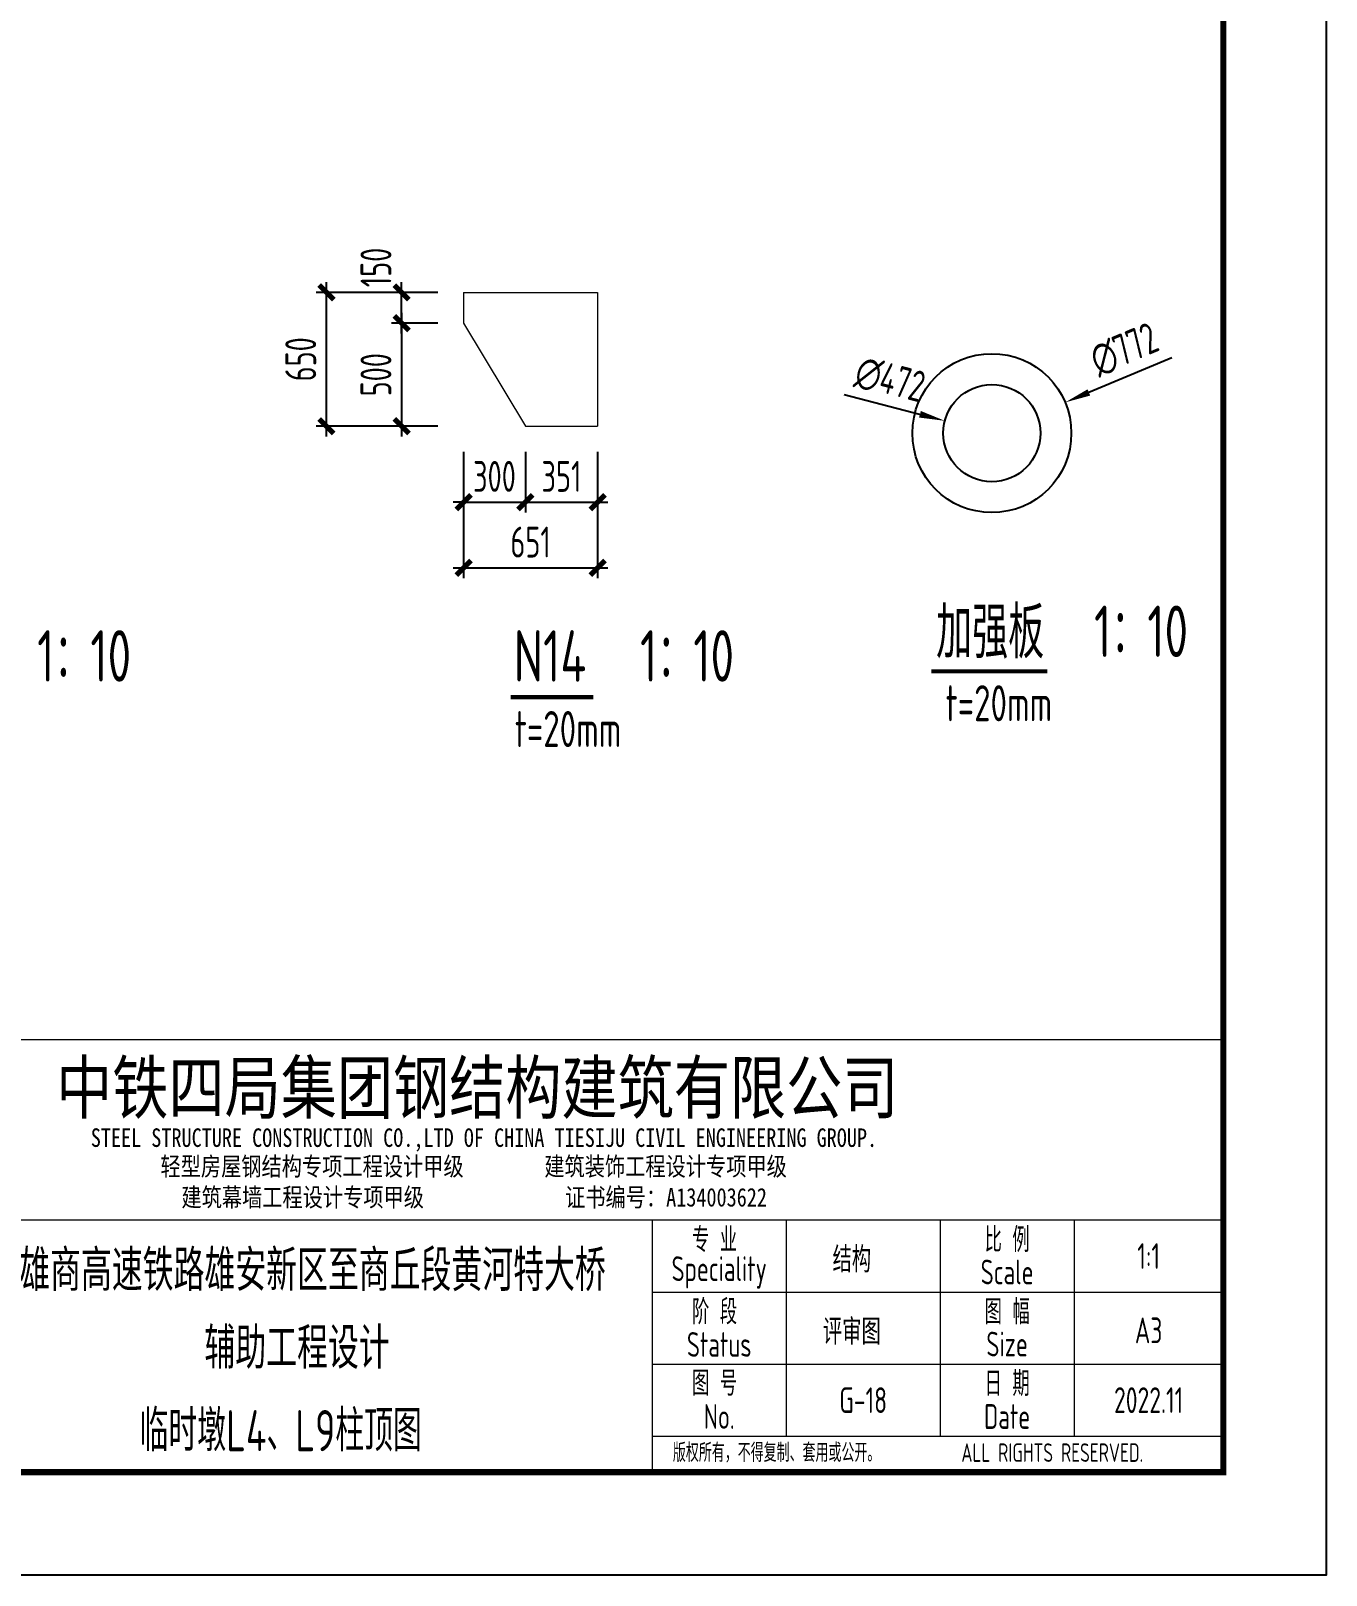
# Model space of a CAD drawing. Extents: x -2876908 to 633791, y -1383861 to 872234.
# Drawn here: x 307809 to 370740, y -847433 to -772421 of the extents above; entities that cross this region are included whole.
import ezdxf
from ezdxf.enums import TextEntityAlignment as Align

# ---------------------------------------------------------------- set-up
doc = ezdxf.new("R2010")
doc.units = 0
doc.header["$LTSCALE"] = 5
doc.header["$MEASUREMENT"] = 0
doc.layers.get('0').update_dxf_attribs({"linetype": 'CONTINUOUS', "lineweight": 25})
doc.layers.get('DEFPOINTS').update_dxf_attribs({"color": 35, "linetype": 'CONTINUOUS', "lineweight": 13})
for name, color, linetype, lineweight in [('1粗实线', 1, 'CONTINUOUS', 30), ('5标注', 3, 'CONTINUOUS', 15), ('6文本', 7, 'CONTINUOUS', 15), ('8轮廓线', 4, 'CONTINUOUS', 15), ('DIM', 3, 'CONTINUOUS', 0), ('HFZT', 5, 'CONTINUOUS', 15)]:
    doc.layers.add(name, color=color, linetype=linetype, lineweight=lineweight)
for name, color, linetype in [('M_Dim', 3, 'CONTINUOUS'), ('M_Prof', 2, 'CONTINUOUS'), ('XI', 7, 'CONTINUOUS')]:
    doc.layers.add(name, color=color, linetype=linetype)
doc.styles.add('TSSD_Dimension', font='tssdeng.shx', dxfattribs={"width": 0.7, "bigfont": 'hztxt.shx'})
doc.styles.add('TSSD_NORM', font='tssdeng.shx', dxfattribs={"width": 0.7, "bigfont": 'hztxt.shx'})
doc.styles.add('图框-仿宋', font='tssdeng.shx', dxfattribs={"bigfont": 'hztxt.shx'})
doc.styles.add('图框-黑体', font='simhei.ttf', dxfattribs={"width": 0.9})
doc.styles.add('桥梁', font='tssdeng.shx', dxfattribs={"width": 0.75, "bigfont": 'hztxt.shx'})
doc.dimstyles.new('TSAN_100_100', dxfattribs={"dimtxt": 300, "dimasz": 100, "dimexe": 100, "dimexo": 250, "dimgap": 100, "dimtad": 2, "dimzin": 0, "dimdsep": 46, "dimtxsty": 'TSSD_Dimension', "dimblk": 'CLOSEDBLANK', "dimblk1": 'CLOSEDBLANK', "dimblk2": 'CLOSEDBLANK', "dimcen": 0, "dimdle": 100, "dimclrt": 7, "dimadec": 0, "dimazin": 0, "dimtfac": 1, "dimtdec": 0, "dimtix": 1, "dimtmove": 2, "dimatfit": 3, "dimldrblk": 'CLOSEDBLANK', "dimfxl": 1, "dimtolj": 1, "dimtzin": 0, "dimarcsym": 0})
doc.dimstyles.new('TSSD_100_100', dxfattribs={"dimtxt": 300, "dimasz": 100, "dimexe": 100, "dimexo": 250, "dimgap": 100, "dimtad": 1, "dimdec": 0, "dimzin": 0, "dimdsep": 46, "dimtxsty": 'TSSD_Dimension', "dimblk": 'ARCHTICK', "dimblk1": 'ARCHTICK', "dimblk2": 'ARCHTICK', "dimcen": 0, "dimdle": 100, "dimclrt": 7, "dimadec": 0, "dimazin": 0, "dimtfac": 1, "dimtdec": 0, "dimtix": 1, "dimtmove": 2, "dimatfit": 3, "dimfxl": 1, "dimtolj": 1, "dimtzin": 0, "dimarcsym": 0})

# ---------------------------------------------------------------- blocks, each defined once
blk = doc.blocks.new('施工设计图框')
at = {"color": 7, "linetype": 'Continuous'}
blk.add_lwpolyline([(-395.5, -13.5), (-395.5, 283.5), (24.5, 283.5), (24.5, -13.5), (-395.5, -13.5)], dxfattribs=at)
at = {"layer": '1粗实线', "color": 7, "linetype": 'Continuous', "const_width": 0.6}
blk.add_lwpolyline([(-370.5, -3.5), (-370.5, 273.5), (14.5, 273.5), (14.5, -3.5), (-370.5, -3.5)], dxfattribs=at)
at = {"layer": 'HFZT'}
for p, q in [((14.5, 38.5), (-147.5, 38.5)), ((14.5, -3.5), (14.5, 38.5)), ((-147.5, 21), (14.5, 21)), ((-40.98, 21), (-40.98, -3.5)), ((-40.81, 21), (14.5, 21)), ((-27.98, 21), (-27.98, 0)), ((-13, 21), (-13, 0)), ((0, 21), (0, 0)), ((-40.98, 14), (14.5, 14)), ((-40.98, 7), (14.5, 7)), ((-40.98, 0), (14.5, 0)), ((-147.5, -3.5), (14.5, -3.5))]:
    blk.add_line(p, q, dxfattribs=at)
at = {"layer": 'HFZT', "style": '图框-仿宋', "width": 0.7}
for s, p in [('专 业', (-34.93, 19.2)), ('比 例', (-6.5, 19.2)), ('Speciality', (-34.48, 15.91)), ('Scale', (-6.5, 15.95)), ('阶 段', (-34.93, 12.2)), ('图 幅', (-6.5, 12.2)), ('Status', (-34.48, 8.91)), ('Size', (-6.5, 8.95)), ('图 号', (-34.93, 5.2)), ('日 期', (-6.5, 5.2)), ('No.', (-34.48, 1.91)), ('Date', (-6.5, 1.91))]:
    blk.add_text(s, height=2.4, dxfattribs=at).set_placement(p, align=Align.MIDDLE)
at = {"layer": 'HFZT', "color": 2, "style": '桥梁', "width": 0.75}
for s, p in [('京雄商高速铁路雄安新区至商丘段黄河特大桥', (-75.5, 14.1)), ('辅助工程设计', (-75.5, 6.55))]:
    blk.add_text(s, height=4, dxfattribs=at).set_placement(p, align=Align.CENTER)
at = {"layer": 'HFZT', "color": 2}
for s, style, width, p in [('结构', '桥梁', 0.75, (-21.59, 17.28)), ('评审图', '桥梁', 0.75, (-21.59, 10.28)), ('A3', '图框-仿宋', 0.7, (7.25, 10.28))]:
    blk.add_text(s, height=2.5, dxfattribs=dict(at, style=style, width=width)).set_placement(p, align=Align.MIDDLE)
at = {"layer": 'HFZT', "style": '图框-仿宋', "width": 0.7}
for s, p in [('版权所有，不得复制、套用或公开。', (-38.98, -2.5)), ('ALL RIGHTS RESERVED.', (-10.95, -2.5))]:
    blk.add_text(s, height=1.8, dxfattribs=at).set_placement(p)
at = {"layer": 'HFZT', "color": 2, "style": 'TSSD_NORM', "width": 0.7}
for tag, height, p in [('比例尺', 2.5, (7.25, 17.5)), ('图号', 2.5, (-20.49, 3.5)), ('日期', 2.5, (7.25, 3.5)), ('图名', 4, (-76.24, 0.75))]:
    blk.add_attdef(tag, text='', height=height, dxfattribs=at).set_placement(p, align=Align.MIDDLE)
at = {"layer": 'XI', "color": 5, "style": '图框-黑体', "width": 0.8}
for s, height, p in [('中铁四局集团钢结构建筑有限公司', 5, (-57.99, 31.37)), ('STEEL STRUCTURE CONSTRUCTION CO.,LTD OF CHINA TIESIJU CIVIL ENGINEERING GROUP.', 1.8, (-57.34, 28.1)), ('轻型房屋钢结构专项工程设计甲级        建筑装饰工程设计专项甲级 ', 1.8, (-57.85, 25.31)), ('建筑幕墙工程设计专项甲级              证书编号：A134003622', 1.8, (-58.29, 22.31))]:
    blk.add_text(s, height=height, dxfattribs=at).set_placement(p, align=Align.CENTER)
blk = doc.blocks.new('_ArchTick')
at = {"color": 0, "linetype": 'ByBlock', "const_width": 0.5}
blk.add_lwpolyline([(-0.71, -0.71), (0.71, 0.71)], dxfattribs=at)
blk = doc.blocks.new('*D1086')
at = {"layer": 'DEFPOINTS', "color": 0, "transparency": 16777216}
for p in [(325824, -785123), (328833, -785123), (328833, -786623)]:
    blk.add_point(p, dxfattribs=at)
at = {"layer": 'DIM', "color": 0, "lineweight": -2, "transparency": 16777216}
for p, q in [((327583, -785123), (325324, -785123)), ((325824, -787123), (325824, -784623)), ((327583, -786623), (325324, -786623))]:
    blk.add_line(p, q, dxfattribs=at)
at = {"layer": 'DIM', "color": 0, "lineweight": -2, "transparency": 16777216, "xscale": 500, "yscale": 500, "zscale": 500}
for p, rotation in [((325824, -785123), 90), ((325824, -786623), 270)]:
    blk.add_blockref('_ArchTick', p, dxfattribs=dict(at, rotation=rotation))
at = {"layer": 'DIM', "color": 7, "transparency": 16777216, "insert": (324574, -783913), "char_height": 1500, "attachment_point": 5, "rotation": 90, "style": 'TSSD_Dimension'}
blk.add_mtext('\\A1;150', dxfattribs=at)
blk = doc.blocks.new('*D1087')
at = {"layer": 'DEFPOINTS', "color": 0, "transparency": 16777216}
for p in [(328833, -786623), (325824, -791623), (328833, -791623)]:
    blk.add_point(p, dxfattribs=at)
at = {"layer": 'DIM', "color": 0, "lineweight": -2, "transparency": 16777216}
for p, q in [((327583, -786623), (325324, -786623)), ((325824, -786123), (325824, -792123)), ((327583, -791623), (325324, -791623))]:
    blk.add_line(p, q, dxfattribs=at)
at = {"layer": 'DIM', "color": 0, "lineweight": -2, "transparency": 16777216, "xscale": 500, "yscale": 500, "zscale": 500}
for p, rotation in [((325824, -786623), 90), ((325824, -791623), 270)]:
    blk.add_blockref('_ArchTick', p, dxfattribs=dict(at, rotation=rotation))
at = {"layer": 'DIM', "color": 7, "transparency": 16777216, "insert": (324574, -789123), "char_height": 1500, "attachment_point": 5, "rotation": 90, "style": 'TSSD_Dimension'}
blk.add_mtext('\\A1;500', dxfattribs=at)
blk = doc.blocks.new('*D1088')
at = {"layer": 'DEFPOINTS', "color": 0, "transparency": 16777216}
for p in [(328833, -791623), (331833, -791623), (331833, -795312)]:
    blk.add_point(p, dxfattribs=at)
at = {"layer": 'DIM', "color": 0, "lineweight": -2, "transparency": 16777216}
for p, q in [((328833, -792873), (328833, -795812)), ((331833, -792873), (331833, -795812)), ((328833, -795312), (328333, -795312)), ((328833, -795312), (331833, -795312)), ((331833, -795312), (332333, -795312))]:
    blk.add_line(p, q, dxfattribs=at)
at = {"layer": 'DIM', "color": 0, "lineweight": -2, "transparency": 16777216, "xscale": 500, "yscale": 500, "zscale": 500}
blk.add_blockref('_ArchTick', (328833, -795312), dxfattribs=at)
at = {"layer": 'DIM', "color": 0, "lineweight": -2, "transparency": 16777216, "xscale": 500, "yscale": 500, "zscale": 500, "rotation": 180}
blk.add_blockref('_ArchTick', (331833, -795312), dxfattribs=at)
at = {"layer": 'DIM', "color": 7, "transparency": 16777216, "insert": (330333, -794062), "char_height": 1500, "attachment_point": 5, "style": 'TSSD_Dimension'}
blk.add_mtext('\\A1;300', dxfattribs=at)
blk = doc.blocks.new('*D1089')
at = {"layer": 'DEFPOINTS', "color": 0, "transparency": 16777216}
for p in [(331833, -791623), (335343, -791623), (335343, -795312)]:
    blk.add_point(p, dxfattribs=at)
at = {"layer": 'DIM', "color": 0, "lineweight": -2, "transparency": 16777216}
for p, q in [((331833, -792873), (331833, -795812)), ((335343, -792873), (335343, -795812)), ((331333, -795312), (335843, -795312))]:
    blk.add_line(p, q, dxfattribs=at)
at = {"layer": 'DIM', "color": 0, "lineweight": -2, "transparency": 16777216, "xscale": 500, "yscale": 500, "zscale": 500, "rotation": 180}
blk.add_blockref('_ArchTick', (331833, -795312), dxfattribs=at)
at = {"layer": 'DIM', "color": 0, "lineweight": -2, "transparency": 16777216, "xscale": 500, "yscale": 500, "zscale": 500}
blk.add_blockref('_ArchTick', (335343, -795312), dxfattribs=at)
at = {"layer": 'DIM', "color": 7, "transparency": 16777216, "insert": (333588, -794062), "char_height": 1500, "attachment_point": 5, "style": 'TSSD_Dimension'}
blk.add_mtext('\\A1;351', dxfattribs=at)
blk = doc.blocks.new('*D1090')
at = {"layer": 'DEFPOINTS', "color": 0, "transparency": 16777216}
for p in [(328833, -791623), (335343, -791623), (335343, -798502)]:
    blk.add_point(p, dxfattribs=at)
at = {"layer": 'DIM', "color": 0, "lineweight": -2, "transparency": 16777216}
for p, q in [((328833, -792873), (328833, -799002)), ((335343, -792873), (335343, -799002)), ((328333, -798502), (335843, -798502))]:
    blk.add_line(p, q, dxfattribs=at)
at = {"layer": 'DIM', "color": 0, "lineweight": -2, "transparency": 16777216, "xscale": 500, "yscale": 500, "zscale": 500, "rotation": 180}
blk.add_blockref('_ArchTick', (328833, -798502), dxfattribs=at)
at = {"layer": 'DIM', "color": 0, "lineweight": -2, "transparency": 16777216, "xscale": 500, "yscale": 500, "zscale": 500}
blk.add_blockref('_ArchTick', (335343, -798502), dxfattribs=at)
at = {"layer": 'DIM', "color": 7, "transparency": 16777216, "insert": (332088, -797252), "char_height": 1500, "attachment_point": 5, "style": 'TSSD_Dimension'}
blk.add_mtext('\\A1;651', dxfattribs=at)
blk = doc.blocks.new('*D1093')
at = {"layer": 'DEFPOINTS', "color": 0, "transparency": 16777216}
for p in [(322171, -785123), (327583, -785123), (327583, -791623)]:
    blk.add_point(p, dxfattribs=at)
at = {"layer": 'DIM', "color": 0, "lineweight": -2, "transparency": 16777216}
for p, q in [((326333, -785123), (321671, -785123)), ((322171, -792123), (322171, -784623)), ((326333, -791623), (321671, -791623))]:
    blk.add_line(p, q, dxfattribs=at)
at = {"layer": 'DIM', "color": 0, "lineweight": -2, "transparency": 16777216, "xscale": 500, "yscale": 500, "zscale": 500}
for p, rotation in [((322171, -785123), 90), ((322171, -791623), 270)]:
    blk.add_blockref('_ArchTick', p, dxfattribs=dict(at, rotation=rotation))
at = {"layer": 'DIM', "color": 7, "transparency": 16777216, "insert": (320921, -788373), "char_height": 1500, "attachment_point": 5, "rotation": 90, "style": 'TSSD_Dimension'}
blk.add_mtext('\\A1;650', dxfattribs=at)
blk = doc.blocks.new('_ClosedBlank')
at = {"color": 0}
blk.add_lwpolyline([(0, 0, 0, 0.658, 0), (-2.5, 0, 0.658, 0.658, 0)], format="xyseb", dxfattribs=at)
blk = doc.blocks.new('*D1094')
at = {"layer": 'DEFPOINTS', "color": 0, "transparency": 16777216}
for p in [(358060, -790468), (350941, -793455)]:
    blk.add_point(p, dxfattribs=at)
at = {"layer": 'DIM', "color": 0, "lineweight": -2, "transparency": 16777216}
blk.add_line((363238, -788295), (358521, -790274), dxfattribs=at)
at = {"layer": 'DIM', "color": 0, "lineweight": -2, "transparency": 16777216, "xscale": 500, "yscale": 500, "zscale": 500, "rotation": 202.7618941221959}
blk.add_blockref('_ClosedBlank', (358060, -790468), dxfattribs=at)
at = {"layer": 'DIM', "color": 7, "transparency": 16777216, "insert": (360934, -787906), "char_height": 1500, "attachment_point": 5, "rotation": 22.76189, "style": 'TSSD_Dimension'}
blk.add_mtext('\\A1;∅772', dxfattribs=at)
blk = doc.blocks.new('*D1095')
at = {"layer": 'DEFPOINTS', "color": 0, "transparency": 16777216}
for p in [(352217, -791362), (356783, -792560)]:
    blk.add_point(p, dxfattribs=at)
at = {"layer": 'DIM', "color": 0, "lineweight": -2, "transparency": 16777216}
blk.add_line((347323, -790078), (351734, -791235), dxfattribs=at)
at = {"layer": 'DIM', "color": 0, "lineweight": -2, "transparency": 16777216, "xscale": 500, "yscale": 500, "zscale": 500, "rotation": 345.2943984689207}
blk.add_blockref('_ClosedBlank', (352217, -791362), dxfattribs=at)
at = {"layer": 'DIM', "color": 7, "transparency": 16777216, "insert": (349550, -789370), "char_height": 1500, "attachment_point": 5, "rotation": 345.2944, "style": 'TSSD_Dimension'}
blk.add_mtext('\\A1;∅472', dxfattribs=at)

msp = doc.modelspace()

# ---------------------------------------------------------------- linework, layer by layer
at = {"layer": '8轮廓线'}
for p, q in [((328833.411, -785122.913), (328833.411, -786622.913)), ((328833.411, -785122.913), (335343.411, -785122.913)), ((335343.411, -785122.913), (335343.411, -791622.913)), ((328833.411, -786622.913), (331833.411, -791622.913)), ((331833.411, -791622.913), (335343.411, -791622.913))]:
    msp.add_line(p, q, dxfattribs=at)
at = {"layer": 'M_Dim'}
for points in [[(351559.336, -803532.664, 200, 200, 0), (357194.775, -803532.664, 200, 200, 0)], [(331113.039, -804785.816, 200, 200, 0), (335134.938, -804785.816, 200, 200, 0)]]:
    msp.add_lwpolyline(points, format="xyseb", dxfattribs=at)
at = {"layer": 'M_Prof'}
for radius in [3860, 2360]:
    msp.add_circle((354500.124, -791961.116), radius, dxfattribs=at)

# ---------------------------------------------------------------- block references
at = {"xscale": 500, "yscale": 500, "zscale": 500}
msp.add_blockref('施工设计图框', (358492.46, -840682.579), dxfattribs=at).add_auto_attribs({'日期': '2022.11', '比例尺': '1:1', '图号': 'G-18', '图名': '临时墩L4、L9柱顶图 '})

# ---------------------------------------------------------------- texts
at = {"layer": '5标注', "color": 7, "style": 'TSSD_NORM', "width": 0.7}
for p in [(354840.105, -805080.781), (333906.704, -806333.934)]:
    msp.add_text('t=20mm', height=1750, dxfattribs=at).set_placement(p, align=Align.MIDDLE)
at = {"layer": '6文本', "style": 'TSSD_NORM', "width": 0.7}
for s, p in [('加强板', (354417.188, -801529.459)), ('1：10', (361750.647, -801587.135)), ('1：10', (310399.136, -802782.611)), ('N14', (333027.118, -802782.611)), ('1：10', (339690.809, -802782.611))]:
    msp.add_text(s, height=2500, dxfattribs=at).set_placement(p, align=Align.MIDDLE)

# ---------------------------------------------------------------- dimensions: what is measured, and where the dimension line sits
at = {"layer": 'DIM'}
dim = msp.add_linear_dim(base=(325823.755, -785122.913), p1=(328833.411, -786622.913), p2=(328833.411, -785122.913), angle=90, dimstyle='TSSD_100_100', override={"dimtxt": 1500, "dimasz": 500, "dimexe": 500, "dimexo": 1250, "dimgap": 500, "dimlfac": 0.1, "dimdle": 500}, dxfattribs=at)
dim.commit()
dim.dimension.update_dxf_attribs({"geometry": '*D1086', "text_midpoint": (324573.755, -783913.297), "dimtype": 160})
for base, p1, p2, picture, middle in [((322171.185, -785122.913), (327583.411, -791622.913), (327583.411, -785122.913), '*D1093', (320921.185, -788372.913)), ((325823.755, -791622.913), (328833.411, -786622.913), (328833.411, -791622.913), '*D1087', (324573.755, -789122.913))]:
    dim = msp.add_linear_dim(base=base, p1=p1, p2=p2, angle=90, dimstyle='TSSD_100_100', override={"dimtxt": 1500, "dimasz": 500, "dimexe": 500, "dimexo": 1250, "dimgap": 500, "dimlfac": 0.1, "dimdle": 500}, dxfattribs=at)
    dim.commit()
    dim.dimension.update_dxf_attribs({"geometry": picture, "text_midpoint": middle})
for p1, p2, picture, middle in [((350940.738, -793454.559), (358059.51, -790467.673), '*D1094', (361418.106, -789058.477)), ((356782.817, -792560.208), (352217.431, -791362.024), '*D1095', (349232.812, -790578.712))]:
    dim = msp.add_diameter_dim_2p(p1=p1, p2=p2, dimstyle='TSAN_100_100', override={"dimtxt": 1500, "dimasz": 500, "dimexe": 500, "dimexo": 1250, "dimgap": 500, "dimdec": 0, "dimlfac": 0.1, "dimtix": 0, "dimtofl": 0, "dimtmove": 0}, dxfattribs=at)
    dim.commit()
    dim.dimension.update_dxf_attribs({"geometry": picture, "text_midpoint": middle, "dimtype": 163})
for base, p1, p2, picture, middle in [((331833.411, -795311.686), (328833.411, -791622.913), (331833.411, -791622.913), '*D1088', (330333.411, -794061.686)), ((335343.411, -798502.221), (328833.411, -791622.913), (335343.411, -791622.913), '*D1090', (332088.411, -797252.221)), ((335343.411, -795311.686), (331833.411, -791622.913), (335343.411, -791622.913), '*D1089', (333588.411, -794061.686))]:
    dim = msp.add_linear_dim(base=base, p1=p1, p2=p2, dimstyle='TSSD_100_100', override={"dimtxt": 1500, "dimasz": 500, "dimexe": 500, "dimexo": 1250, "dimgap": 500, "dimlfac": 0.1, "dimdle": 500}, dxfattribs=at)
    dim.commit()
    dim.dimension.update_dxf_attribs({"geometry": picture, "text_midpoint": middle})

doc.saveas('drawing.dxf')
